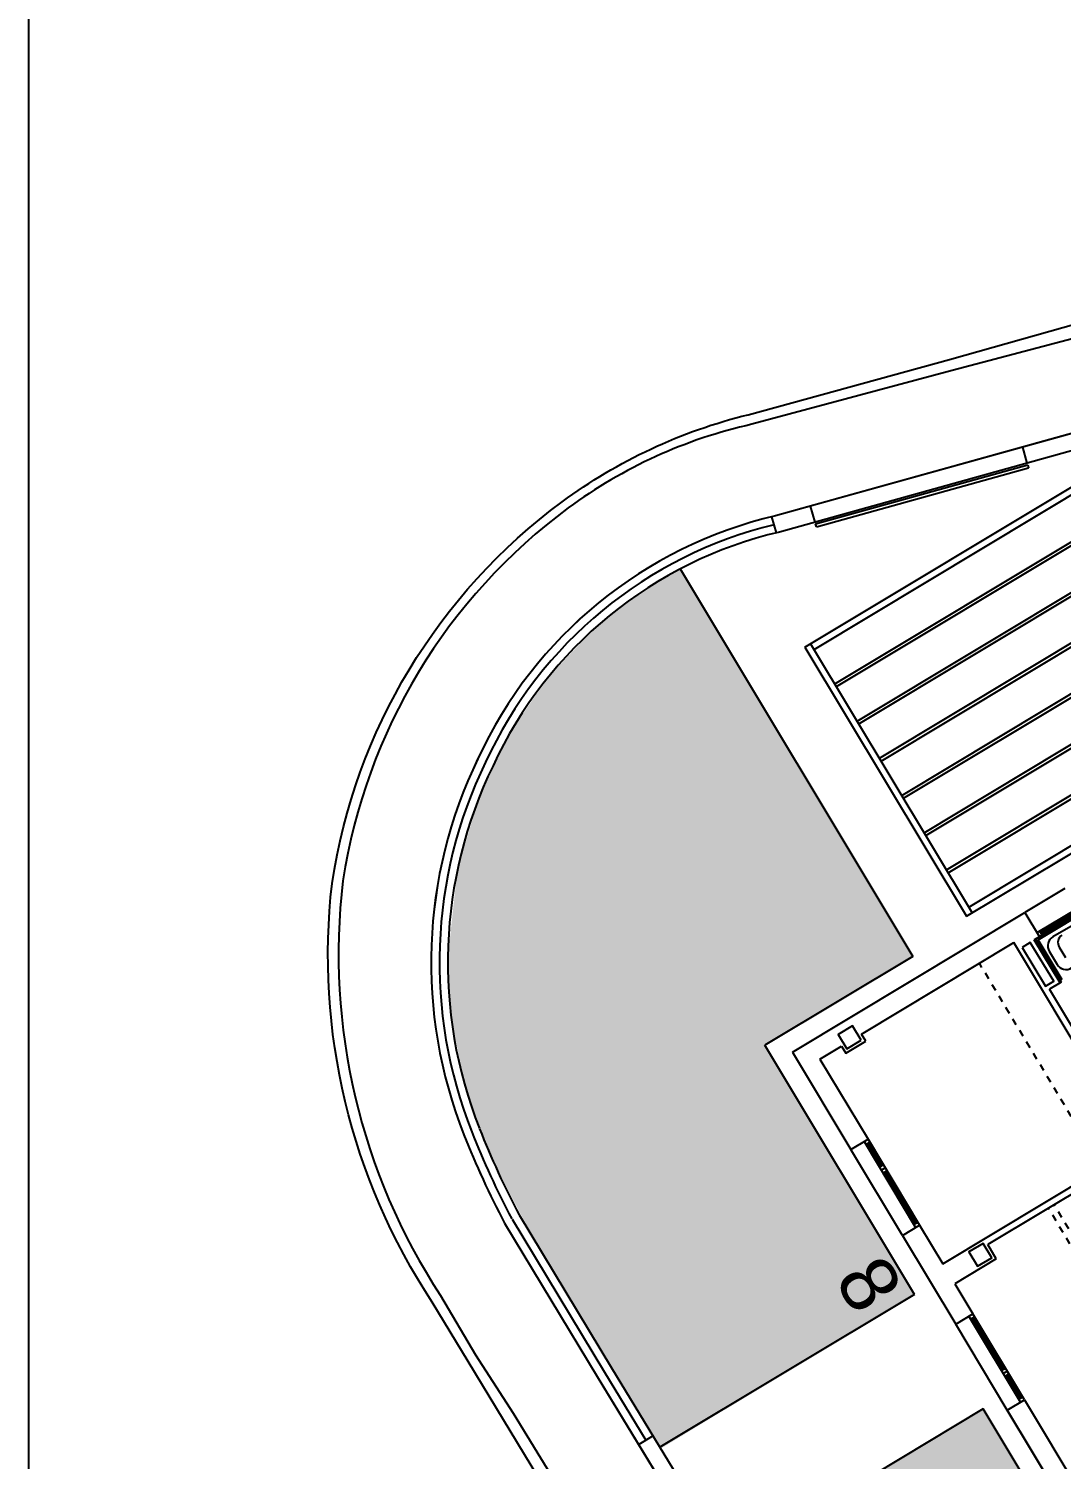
# Model space of a CAD drawing. Header units: millimetres. Extents: x 441061 to 442903, y 4515148 to 4515613.
# Drawn here: x 441758.97 to 441774.43, y 4515569.66 to 4515591.08 of the extents above; entities that cross this region are included whole.
import ezdxf
from ezdxf.enums import TextEntityAlignment as Align

# ---------------------------------------------------------------- set-up
doc = ezdxf.new("R2010")
doc.units = ezdxf.units.MM
doc.linetypes.add('RAYITAS', pattern=[0.375, 0.25, -0.125])
doc.layers.add('01_cartela', color=6, linetype='Continuous', plot=False)
doc.layers.add('01_cesped', color=7, linetype='Continuous', true_color=0x659a66)
for name, color, linetype in [('01_cotas', 254, 'Continuous'), ('01_mono PRIMERA', 2, 'Continuous'), ('01_piscinas', 254, 'Continuous'), ('01_proyección', 4, 'RAYITAS'), ('01_PÉRGOLAS', 254, 'Continuous')]:
    doc.layers.add(name, color=color, linetype=linetype)
doc.styles.add('Estilo1', font='swissel.ttf')

# ---------------------------------------------------------------- blocks, each defined once
blk = doc.blocks.new('A$C065C7C63')
at = {"layer": '01_mono PRIMERA', "color": 254}
for p, q in [((7.657, 13.1, 0), (12.057, 13.1, 0)), ((12.057, 13.1, 0), (7.657, 13.1, 0)), ((12.057, 13.1, 0), (12.057, 12.8, 0)), ((12.057, 13.1, 0), (13.557, 13.1, 0)), ((15.107, 13.1, 0), (13.557, 13.1, 0)), ((13.557, 13.1, 0), (13.557, 12.8, 0)), ((15.107, 13.1, 0), (15.107, 12.8, 0)), ((15.107, 13.1, 0), (16.607, 13.1, 0)), ((16.607, 13.1, 0), (16.607, 12.8, 0)), ((18.307, 13.1, 0), (16.607, 13.1, 0)), ((18.307, 13.1, 0), (18.307, 9.042, 0)), ((12.057, 12.87, 0), (13.557, 12.87, 0)), ((12.107, 12.87, 0), (12.107, 12.8, 0)), ((12.507, 12.87, 0), (12.507, 12.8, 0)), ((12.557, 12.87, 0), (12.557, 12.8, 0)), ((12.607, 12.87, 0), (12.607, 12.8, 0)), ((13.507, 12.87, 0), (13.507, 12.8, 0)), ((16.607, 12.87, 0), (15.107, 12.87, 0)), ((15.157, 12.87, 0), (15.157, 12.8, 0)), ((16.057, 12.87, 0), (16.057, 12.8, 0)), ((16.107, 12.87, 0), (16.107, 12.8, 0)), ((16.157, 12.87, 0), (16.157, 12.8, 0)), ((16.557, 12.87, 0), (16.557, 12.8, 0)), ((12.057, 12.8, 0), (10.032, 12.8, 0)), ((12.057, 12.8, 0), (13.557, 12.8, 0)), ((12.107, 12.842, 0), (12.507, 12.842, 0)), ((12.107, 12.828, 0), (12.507, 12.828, 0)), ((12.607, 12.842, 0), (13.507, 12.842, 0)), ((12.607, 12.828, 0), (13.507, 12.828, 0)), ((14.082, 12.8, 0), (13.557, 12.8, 0)), ((14.082, 12.075, 0), (14.082, 12.8, 0)), ((14.432, 12.8, 0), (14.432, 9.415, 0)), ((15.107, 12.8, 0), (14.432, 12.8, 0)), ((16.607, 12.8, 0), (15.107, 12.8, 0)), ((16.057, 12.842, 0), (15.157, 12.842, 0)), ((16.057, 12.828, 0), (15.157, 12.828, 0)), ((16.557, 12.842, 0), (16.157, 12.842, 0)), ((16.557, 12.828, 0), (16.157, 12.828, 0)), ((18.007, 12.8, 0), (16.607, 12.8, 0)), ((18.007, 12.8, 0), (18.007, 12.425, 0)), ((14.332, 9.415, 0), (14.332, 12.075, 0)), ((18.007, 12.075, 0), (18.007, 9.415, 0)), ((15.295, 9.415, 0), (18.007, 9.415, 0)), ((15.432, 9.315, 0), (17.132, 9.315, 0)), ((17.132, 9.13, 0), (17.132, 9.315, 0)), ((17.132, 9.105, 0), (17.132, 9.13, 0)), ((17.132, 9.13, 0), (17.882, 9.13, 0)), ((17.132, 9.105, 0), (17.132, 9.13, 0)), ((17.132, 9.105, 0), (17.882, 9.105, 0)), ((17.158, 9.079, 0), (17.856, 9.079, 0)), ((17.622, 9.025, 0), (17.393, 9.025, 0)), ((17.856, 9.079, 0), (17.856, 7.731, 0)), ((17.882, 9.042, 0), (17.882, 9.13, 0)), ((17.882, 7.705, 0), (17.882, 9.105, 0)), ((18.307, 9.042, 0), (17.882, 9.042, 0)), ((17.882, 8.342, 0), (17.882, 9.042, 0)), ((17.952, 8.342, 0), (17.952, 9.042, 0)), ((18.307, 8.342, 0), (18.307, 9.042, 0)), ((17.598, 8.865, 0), (17.417, 8.865, 0)), ((17.763, 7.987, 0), (17.777, 8.867, 0)), ((17.882, 8.992, 0), (17.952, 8.992, 0)), ((17.91, 8.392, 0), (17.91, 8.992, 0)), ((17.924, 8.392, 0), (17.924, 8.992, 0))]:
    blk.add_line(p, q, dxfattribs=at)
for points in [[(18.007, 12.425), (17.882, 12.425), (17.882, 12.075)], [(14.132, 12.125), (14.382, 12.125), (14.382, 12.375), (14.132, 12.375), (14.132, 12.125), (14.132, 12.125)], [(14.082, 12.075), (14.332, 12.075)], [(17.882, 12.075), (18.007, 12.075)]]:
    blk.add_lwpolyline(points, dxfattribs=at)
blk.add_lwpolyline([(17.932, 12.125), (18.182, 12.125), (18.182, 12.375), (17.932, 12.375), (17.932, 12.125)], close=True, dxfattribs=at)
at = {"layer": '01_mono PRIMERA', "color": 254, "elevation": 0}
blk.add_lwpolyline([(17.882, 9.345), (17.202, 9.345), (17.202, 9.2), (17.882, 9.2)], close=True, dxfattribs=at)
at = {"layer": '01_mono PRIMERA', "color": 254}
for centre, radius, start, end in [((17.391, 8.871, 0), 0.154, 89.317, 181.6763), ((17.624, 8.871, 0), 0.154, 358.3237, 90.683), ((17.601, 8.733, 0), 0.132, 2.9253, 91.402)]:
    blk.add_arc(centre, radius, start, end, dxfattribs=at)
at = {"layer": '01_proyección', "color": 120, "ltscale": 0.25}
for p, q in [((13.707, 11.015, 0), (14.332, 11.015, 0)), ((13.707, 10.915, 0), (14.332, 10.915, 0)), ((15.332, 10.015, 0), (18.007, 10.015, 0))]:
    blk.add_line(p, q, dxfattribs=at)
blk = doc.blocks.new('A$C3397442D')
at = {"layer": '01_cotas'}
for p, q in [((0, 4.7), (0, 0)), ((0, 4.7), (5.3, 4.7)), ((0.1, 4.7), (0.1, 0)), ((0.1, 4.6), (5.2, 4.6)), ((5.2, 4.7), (5.2, 0)), ((5.3, 4.7), (5.3, 0)), ((0.1, 4), (5.2, 4)), ((0.1, 3.95), (5.2, 3.95)), ((0.1, 3.35), (5.2, 3.35)), ((0.1, 3.3), (5.2, 3.3)), ((0.1, 2.7), (5.2, 2.7)), ((0.1, 2.65), (5.2, 2.65)), ((0.1, 2.05), (5.2, 2.05)), ((0.1, 2), (5.2, 2)), ((0.1, 1.4), (5.2, 1.4)), ((0.1, 1.35), (5.2, 1.35)), ((0.1, 0.75), (5.2, 0.75)), ((0.1, 0.7), (5.2, 0.7)), ((0.1, 0.1), (5.2, 0.1)), ((0, 0), (5.3, 0))]:
    blk.add_line(p, q, dxfattribs=at)

msp = doc.modelspace()

# ---------------------------------------------------------------- hatches: boundary and pattern name
at = {"layer": '01_cesped', "true_color": 0xc1d7c2}
h = msp.add_hatch(color=9, dxfattribs=at)
h.dxf.hatch_style = 1
h.paths.add_polyline_path([(441768.724, 4515582.992), (441772.207, 4515577.19), (441769.995, 4515575.861), (441772.234, 4515572.132), (441768.433, 4515569.822), (441768.033, 4515570.479), (441767.246, 4515571.777), (441766.508, 4515572.998), (441765.911, 4515574.153), (441765.516, 4515575.201), (441765.296, 4515576.258), (441765.244, 4515577.168), (441765.388, 4515578.489), (441765.707, 4515579.555), (441766.19, 4515580.563), (441766.744, 4515581.37), (441767.43, 4515582.093), (441768.052, 4515582.585)])
h = msp.add_hatch(color=9, dxfattribs=at)
h.dxf.hatch_style = 1
h.paths.add_polyline_path([(441773.263, 4515570.417), (441774.434, 4515568.467), (441770.62, 4515566.176), (441769.459, 4515568.133)])

# ---------------------------------------------------------------- linework, layer by layer
at = {"layer": '01_cartela', "color": 3, "elevation": 0}
msp.add_lwpolyline([(441758.965, 4515612.944), (441758.965, 4515512.447), (441901.943, 4515512.447), (441901.943, 4515612.944)], close=True, dxfattribs=at)
at = {"layer": '01_piscinas'}
for p, q in [((441775.992, 4515585.411), (441770.151, 4515583.788)), ((441776.061, 4515585.17), (441770.213, 4515583.545)), ((441773.924, 4515584.576), (441773.857, 4515584.817)), ((441770.751, 4515583.669), (441773.93, 4515584.552)), ((441770.764, 4515583.621), (441773.944, 4515584.504)), ((441773.93, 4515584.552), (441773.944, 4515584.504)), ((441770.744, 4515583.693), (441770.677, 4515583.934)), ((441770.166, 4515583.532), (441770.099, 4515583.773)), ((441770.764, 4515583.621), (441770.751, 4515583.669)), ((441768.724, 4515582.992), (441772.207, 4515577.19)), ((441772.207, 4515577.19), (441769.995, 4515575.861)), ((441772.234, 4515572.132), (441769.995, 4515575.861)), ((441766.313, 4515573.321), (441767.697, 4515571.033)), ((441766.095, 4515573.198), (441767.483, 4515570.904)), ((441766.206, 4515573.256), (441767.59, 4515570.969)), ((441772.234, 4515572.132, 0), (441768.42, 4515569.842, 0)), ((441767.59, 4515570.968), (441768.209, 4515569.949)), ((441767.697, 4515571.033), (441769.57, 4515567.95)), ((441767.483, 4515570.904), (441769.356, 4515567.822)), ((441773.263, 4515570.417, 0), (441769.459, 4515568.133, 0)), ((441774.434, 4515568.467), (441773.263, 4515570.417)), ((441768.319, 4515570.015, 0), (441768.105, 4515569.886, 0))]:
    msp.add_line(p, q, dxfattribs=at)
for points in [[(441783.505, 4515541.201), (441778.877, 4515548.867), (441778.374, 4515549.779), (441773.707, 4515557.544), (441772.703, 4515559.312), (441769.554, 4515564.526), (441768.18, 4515566.784), (441765.547, 4515571.127), (441765.012, 4515572.017, -0.176696), (441763.511, 4515578.284, -0.199121), (441766.957, 4515583.998, -0.099014), (441769.744, 4515585.302), (441772.759, 4515586.126), (441780.893, 4515588.423), (441787.778, 4515590.407), (441792.652, 4515591.87), (441796.743, 4515593.045), (441807.138, 4515596.044), (441810.827, 4515597.09), (441813.507, 4515597.882), (441823.176, 4515600.747), (441830.277, 4515602.823), (441838.596, 4515605.222, -0.017052), (441849.62, 4515608.229, -0.020922)], [(441857.576, 4515608.135, 0.030707), (441847.107, 4515606.098, -0.006248), (441838.938, 4515603.749), (441830.454, 4515601.268), (441818.097, 4515597.617), (441814.104, 4515596.44), (441808.249, 4515594.775), (441797.105, 4515591.558), (441791.152, 4515589.83), (441787.189, 4515588.692), (441780.948, 4515586.863), (441775.992, 4515585.411), (441770.151, 4515583.788, 0.23097), (441765.695, 4515580.152, 0.210232), (441765.486, 4515574.521, 0.027042), (441766.095, 4515573.198), (441767.483, 4515570.904), (441769.356, 4515567.822), (441770.916, 4515565.185), (441775.654, 4515557.259), (441779.889, 4515550.219), (441784.675, 4515542.238)], [(441791.748, 4515591.435), (441787.826, 4515590.31), (441786.814, 4515590.014), (441780.963, 4515588.301), (441780.041, 4515587.998), (441776.853, 4515587.068), (441776.053, 4515586.824), (441772.799, 4515585.966), (441769.8, 4515585.159, 0.104093), (441767.049, 4515583.905, 0.198404), (441763.673, 4515578.323, 0.176564), (441765.135, 4515572.114), (441765.657, 4515571.226), (441766.224, 4515570.355), (441767.804, 4515567.769)]]:
    msp.add_lwpolyline(points, format="xyb", dxfattribs=at)
for centre, radius, start, end in [((441771.649, 4515577.404), 6.557, 103.2026, 155.2248), ((441771.649, 4515577.404), 6.432, 103.6381, 155.2465), ((441771.649, 4515577.404), 6.307, 103.157, 155.2465), ((441771.991, 4515577.099), 6.997, 154.1293, 201.6194), ((441771.991, 4515577.099), 6.872, 154.109, 201.6194), ((441771.991, 4515577.099), 6.747, 154.109, 201.6194), ((441778.013, 4515579.485), 13.225, 201.6194, 207.7838), ((441778.013, 4515579.485), 13.475, 201.6194, 207.8154), ((441778.013, 4515579.485), 13.35, 201.6194, 207.7838)]:
    msp.add_arc(centre, radius, start, end, dxfattribs=at)

# ---------------------------------------------------------------- block references
at = {"layer": '01_mono PRIMERA', "rotation": 120.9802402369624}
msp.add_blockref('A$C065C7C63', (441791.061, 4515566.806, 0), dxfattribs=at)
at = {"layer": '01_PÉRGOLAS', "rotation": 30.98024087883515}
msp.add_blockref('A$C3397442D', (441773.012, 4515577.792), dxfattribs=at)

# ---------------------------------------------------------------- texts
at = {"layer": '01_piscinas', "color": 251, "style": 'Estilo1', "text_generation_flag": 6}
msp.add_text('8', height=0.849, rotation=121.2638, dxfattribs=at).set_placement((441771.195, 4515572.066), align=Align.CENTER)

doc.saveas('drawing.dxf')
